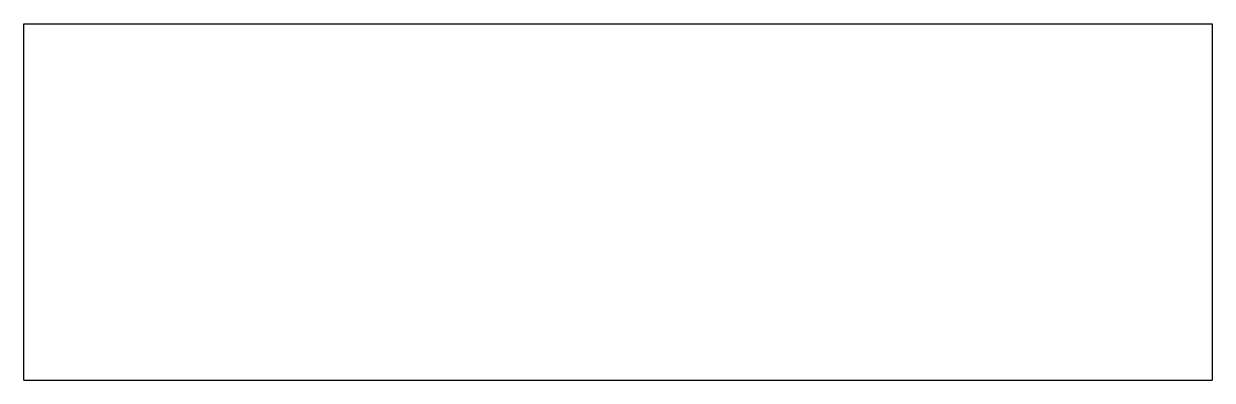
# Model space of a CAD drawing. Extents: x -0.5 to 0.6, y -0.9 to 0.5.
# Drawn here: x -0.4 to 0.6, y -0.9 to -0.6 of the extents above; entities outside this region: 1.
import ezdxf

# ---------------------------------------------------------------- set-up
doc = ezdxf.new("R2010")
doc.units = 0
doc.header["$MEASUREMENT"] = 0
doc.layers.get('0').update_dxf_attribs({"linetype": 'CONTINUOUS'})

msp = doc.modelspace()

# ---------------------------------------------------------------- linework, layer by layer
for p, q in [((-0.5, 0.5), (0.5, 0.5)), ((-0.4, -0.9), (-0.4, -0.6)), ((-0.4, -0.6), (0.6, -0.6)), ((-0.4, -0.6), (0.6, -0.6)), ((0.6, -0.6), (0.6, -0.9)), ((-0.4, -0.9), (0.6, -0.9))]:
    msp.add_line(p, q)

doc.saveas('drawing.dxf')
